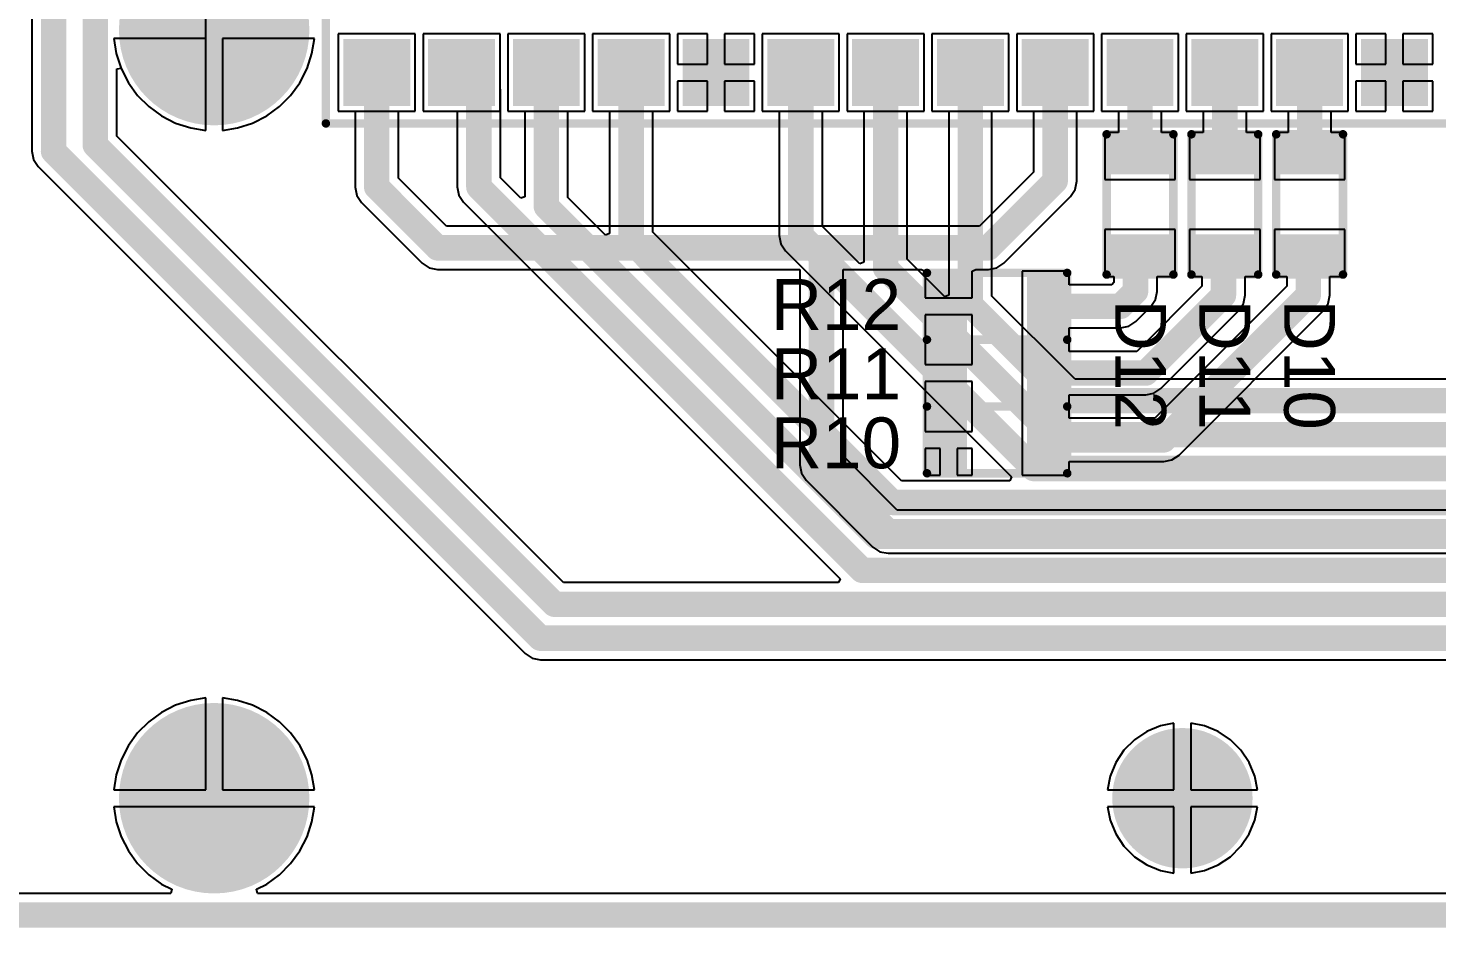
# Model space of a CAD drawing. Header units: millimetres. Extents: x -27 to 152, y -4 to 51.
# Drawn here: x -5.57 to 36.62, y -3.88 to 23.06 of the extents above; entities that cross this region are included whole.
import ezdxf

# ---------------------------------------------------------------- set-up
doc = ezdxf.new("R2010")
doc.units = ezdxf.units.MM
for name, color, linetype in [('BottomLayer', 5, 'Continuous'), ('BottomOverlay', 54, 'Continuous'), ('BottomSolder', 6, 'Continuous'), ('KeepOutLayer', 6, 'Continuous'), ('MultiLayer', 9, 'Continuous'), ('PadHoleLayer', 156, 'Continuous'), ('TopLayer', 1, 'Continuous'), ('TopOverlay', 2, 'Continuous'), ('TopPaste', 8, 'Continuous'), ('TopSolder', 216, 'Continuous')]:
    doc.layers.add(name, color=color, linetype=linetype)
doc.styles.add('Arial', font='arial.ttf', dxfattribs={"height": 0.2})

# ---------------------------------------------------------------- blocks, each defined once
blk = doc.blocks.new('GOLDPIN_F_20_2_B_15')
at = {"layer": 'BottomLayer'}
for points in [[(-0.9, -1.64), (0.9, -1.64), (0.9, -3.44), (-0.9, -3.44)], [(1.64, -1.64), (3.44, -1.64), (3.44, -3.44), (1.64, -3.44)], [(4.18, -1.64), (5.98, -1.64), (5.98, -3.44), (4.18, -3.44)], [(6.72, -1.64), (8.52, -1.64), (8.52, -3.44), (6.72, -3.44)], [(9.26, -1.64), (11.06, -1.64), (11.06, -3.44), (9.26, -3.44)], [(11.8, -1.64), (13.6, -1.64), (13.6, -3.44), (11.8, -3.44)], [(14.34, -1.64), (16.14, -1.64), (16.14, -3.44), (14.34, -3.44)], [(16.88, -1.64), (18.68, -1.64), (18.68, -3.44), (16.88, -3.44)], [(19.42, -1.64), (21.22, -1.64), (21.22, -3.44), (19.42, -3.44)], [(21.96, -1.64), (23.76, -1.64), (23.76, -3.44), (21.96, -3.44)], [(24.5, -1.64), (26.3, -1.64), (26.3, -3.44), (24.5, -3.44)], [(27.04, -1.64), (28.84, -1.64), (28.84, -3.44), (27.04, -3.44)], [(29.58, -1.64), (31.38, -1.64), (31.38, -3.44), (29.58, -3.44)]]:
    blk.add_hatch(color=5, dxfattribs=at).paths.add_polyline_path(points)
at = {"layer": 'BottomSolder'}
for points in [[(-1.002, -1.538), (1.002, -1.538), (1.002, -3.542), (-1.002, -3.542)], [(1.538, -1.538), (3.542, -1.538), (3.542, -3.542), (1.538, -3.542)], [(4.078, -1.538), (6.082, -1.538), (6.082, -3.542), (4.078, -3.542)], [(6.618, -1.538), (8.622, -1.538), (8.622, -3.542), (6.618, -3.542)], [(9.158, -1.538), (11.162, -1.538), (11.162, -3.542), (9.158, -3.542)], [(11.698, -1.538), (13.702, -1.538), (13.702, -3.542), (11.698, -3.542)], [(14.238, -1.538), (16.242, -1.538), (16.242, -3.542), (14.238, -3.542)], [(16.778, -1.538), (18.782, -1.538), (18.782, -3.542), (16.778, -3.542)], [(19.318, -1.538), (21.322, -1.538), (21.322, -3.542), (19.318, -3.542)], [(21.858, -1.538), (23.862, -1.538), (23.862, -3.542), (21.858, -3.542)], [(24.398, -1.538), (26.402, -1.538), (26.402, -3.542), (24.398, -3.542)], [(26.938, -1.538), (28.942, -1.538), (28.942, -3.542), (26.938, -3.542)], [(29.478, -1.538), (31.482, -1.538), (31.482, -3.542), (29.478, -3.542)]]:
    blk.add_hatch(color=6, dxfattribs=at).paths.add_polyline_path(points)
at = {"layer": 'MultiLayer'}
for points in [[(-0.9, -1.64), (0.9, -1.64), (0.9, -3.44), (-0.9, -3.44)], [(1.64, -1.64), (3.44, -1.64), (3.44, -3.44), (1.64, -3.44)], [(4.18, -1.64), (5.98, -1.64), (5.98, -3.44), (4.18, -3.44)], [(6.72, -1.64), (8.52, -1.64), (8.52, -3.44), (6.72, -3.44)], [(9.26, -1.64), (11.06, -1.64), (11.06, -3.44), (9.26, -3.44)], [(11.8, -1.64), (13.6, -1.64), (13.6, -3.44), (11.8, -3.44)], [(14.34, -1.64), (16.14, -1.64), (16.14, -3.44), (14.34, -3.44)], [(16.88, -1.64), (18.68, -1.64), (18.68, -3.44), (16.88, -3.44)], [(19.42, -1.64), (21.22, -1.64), (21.22, -3.44), (19.42, -3.44)], [(21.96, -1.64), (23.76, -1.64), (23.76, -3.44), (21.96, -3.44)], [(24.5, -1.64), (26.3, -1.64), (26.3, -3.44), (24.5, -3.44)], [(27.04, -1.64), (28.84, -1.64), (28.84, -3.44), (27.04, -3.44)], [(29.58, -1.64), (31.38, -1.64), (31.38, -3.44), (29.58, -3.44)]]:
    blk.add_hatch(color=9, dxfattribs=at).paths.add_polyline_path(points)
at = {"layer": 'PadHoleLayer'}
h = blk.add_hatch(color=156, dxfattribs=at)
edge = h.paths.add_edge_path()
edge.add_arc((0, -2.54), 0.5, 0, 360)
h = blk.add_hatch(color=156, dxfattribs=at)
edge = h.paths.add_edge_path()
edge.add_arc((2.54, -2.54), 0.5, 0, 360)
h = blk.add_hatch(color=156, dxfattribs=at)
edge = h.paths.add_edge_path()
edge.add_arc((5.08, -2.54), 0.5, 0, 360)
h = blk.add_hatch(color=156, dxfattribs=at)
edge = h.paths.add_edge_path()
edge.add_arc((7.62, -2.54), 0.5, 0, 360)
h = blk.add_hatch(color=156, dxfattribs=at)
edge = h.paths.add_edge_path()
edge.add_arc((10.16, -2.54), 0.5, 0, 360)
h = blk.add_hatch(color=156, dxfattribs=at)
edge = h.paths.add_edge_path()
edge.add_arc((12.7, -2.54), 0.5, 0, 360)
h = blk.add_hatch(color=156, dxfattribs=at)
edge = h.paths.add_edge_path()
edge.add_arc((15.24, -2.54), 0.5, 0, 360)
h = blk.add_hatch(color=156, dxfattribs=at)
edge = h.paths.add_edge_path()
edge.add_arc((17.78, -2.54), 0.5, 0, 360)
h = blk.add_hatch(color=156, dxfattribs=at)
edge = h.paths.add_edge_path()
edge.add_arc((20.32, -2.54), 0.5, 0, 360)
h = blk.add_hatch(color=156, dxfattribs=at)
edge = h.paths.add_edge_path()
edge.add_arc((22.86, -2.54), 0.5, 0, 360)
h = blk.add_hatch(color=156, dxfattribs=at)
edge = h.paths.add_edge_path()
edge.add_arc((25.4, -2.54), 0.5, 0, 360)
h = blk.add_hatch(color=156, dxfattribs=at)
edge = h.paths.add_edge_path()
edge.add_arc((27.94, -2.54), 0.5, 0, 360)
h = blk.add_hatch(color=156, dxfattribs=at)
edge = h.paths.add_edge_path()
edge.add_arc((30.48, -2.54), 0.5, 0, 360)
at = {"layer": 'TopLayer'}
for points in [[(-0.9, -1.64), (0.9, -1.64), (0.9, -3.44), (-0.9, -3.44)], [(1.64, -1.64), (3.44, -1.64), (3.44, -3.44), (1.64, -3.44)], [(4.18, -1.64), (5.98, -1.64), (5.98, -3.44), (4.18, -3.44)], [(6.72, -1.64), (8.52, -1.64), (8.52, -3.44), (6.72, -3.44)], [(9.26, -1.64), (11.06, -1.64), (11.06, -3.44), (9.26, -3.44)], [(11.8, -1.64), (13.6, -1.64), (13.6, -3.44), (11.8, -3.44)], [(14.34, -1.64), (16.14, -1.64), (16.14, -3.44), (14.34, -3.44)], [(16.88, -1.64), (18.68, -1.64), (18.68, -3.44), (16.88, -3.44)], [(19.42, -1.64), (21.22, -1.64), (21.22, -3.44), (19.42, -3.44)], [(21.96, -1.64), (23.76, -1.64), (23.76, -3.44), (21.96, -3.44)], [(24.5, -1.64), (26.3, -1.64), (26.3, -3.44), (24.5, -3.44)], [(27.04, -1.64), (28.84, -1.64), (28.84, -3.44), (27.04, -3.44)], [(29.58, -1.64), (31.38, -1.64), (31.38, -3.44), (29.58, -3.44)]]:
    blk.add_hatch(color=1, dxfattribs=at).paths.add_polyline_path(points)
at = {"layer": 'TopSolder'}
for points in [[(-1.002, -1.538), (1.002, -1.538), (1.002, -3.542), (-1.002, -3.542)], [(1.538, -1.538), (3.542, -1.538), (3.542, -3.542), (1.538, -3.542)], [(4.078, -1.538), (6.082, -1.538), (6.082, -3.542), (4.078, -3.542)], [(6.618, -1.538), (8.622, -1.538), (8.622, -3.542), (6.618, -3.542)], [(9.158, -1.538), (11.162, -1.538), (11.162, -3.542), (9.158, -3.542)], [(11.698, -1.538), (13.702, -1.538), (13.702, -3.542), (11.698, -3.542)], [(14.238, -1.538), (16.242, -1.538), (16.242, -3.542), (14.238, -3.542)], [(16.778, -1.538), (18.782, -1.538), (18.782, -3.542), (16.778, -3.542)], [(19.318, -1.538), (21.322, -1.538), (21.322, -3.542), (19.318, -3.542)], [(21.858, -1.538), (23.862, -1.538), (23.862, -3.542), (21.858, -3.542)], [(24.398, -1.538), (26.402, -1.538), (26.402, -3.542), (24.398, -3.542)], [(26.938, -1.538), (28.942, -1.538), (28.942, -3.542), (26.938, -3.542)], [(29.478, -1.538), (31.482, -1.538), (31.482, -3.542), (29.478, -3.542)]]:
    blk.add_hatch(color=216, dxfattribs=at).paths.add_polyline_path(points)
at = {"layer": 'BottomOverlay', "const_width": 0.254}
for points in [[(-1.524, -4.064), (-1.524, 1.524)], [(-1.524, -4.064), (49.784, -4.064)]]:
    blk.add_lwpolyline(points, dxfattribs=at)
at = {"layer": 'BottomOverlay', "const_width": 0.127}
blk.add_lwpolyline([(-1.587, -4.064, 1), (-1.46, -4.064, 1)], format="xyb", close=True, dxfattribs=at)
blk.add_lwpolyline([(-1.587, -4.064, 1), (-1.46, -4.064, 1)], format="xyb", close=True, dxfattribs=at)
blk = doc.blocks.new('RES_1206_25')
at = {"layer": 'TopLayer'}
for points in [[(-1.9, 0.8), (-1, 0.8), (-1, -0.8), (-1.9, -0.8)], [(1, 0.8), (1.9, 0.8), (1.9, -0.8), (1, -0.8)]]:
    blk.add_hatch(color=1, dxfattribs=at).paths.add_polyline_path(points)
at = {"layer": 'TopPaste'}
for points in [[(-1.9, 0.8), (-1, 0.8), (-1, -0.8), (-1.9, -0.8)], [(1, 0.8), (1.9, 0.8), (1.9, -0.8), (1, -0.8)]]:
    blk.add_hatch(color=8, dxfattribs=at).paths.add_polyline_path(points)
at = {"layer": 'TopSolder'}
for points in [[(-2.002, 0.902), (-0.898, 0.902), (-0.898, -0.902), (-2.002, -0.902)], [(0.898, 0.902), (2.002, 0.902), (2.002, -0.902), (0.898, -0.902)]]:
    blk.add_hatch(color=216, dxfattribs=at).paths.add_polyline_path(points)
at = {"layer": 'TopOverlay', "const_width": 0.254}
for points in [[(-2.1, -1), (-2.1, 1)], [(-2.1, 1), (2.1, 1)], [(2.1, -1), (2.1, 1)], [(-2.1, -1), (2.1, -1)]]:
    blk.add_lwpolyline(points, dxfattribs=at)
at = {"layer": 'TopOverlay', "const_width": 0.127}
for points in [[(-2.164, 1, 1), (-2.037, 1, 1)], [(-2.164, 1, 1), (-2.037, 1, 1)], [(2.037, 1, 1), (2.164, 1, 1)], [(2.037, 1, 1), (2.164, 1, 1)], [(-2.164, -1, 1), (-2.037, -1, 1)], [(-2.164, -1, 1), (-2.037, -1, 1)], [(2.037, -1, 1), (2.164, -1, 1)], [(2.037, -1, 1), (2.164, -1, 1)]]:
    blk.add_lwpolyline(points, format="xyb", close=True, dxfattribs=at)
blk = doc.blocks.new('RES_1206_26')
at = {"layer": 'TopLayer'}
for points in [[(-1.9, 0.8), (-1, 0.8), (-1, -0.8), (-1.9, -0.8)], [(1, 0.8), (1.9, 0.8), (1.9, -0.8), (1, -0.8)]]:
    blk.add_hatch(color=1, dxfattribs=at).paths.add_polyline_path(points)
at = {"layer": 'TopPaste'}
for points in [[(-1.9, 0.8), (-1, 0.8), (-1, -0.8), (-1.9, -0.8)], [(1, 0.8), (1.9, 0.8), (1.9, -0.8), (1, -0.8)]]:
    blk.add_hatch(color=8, dxfattribs=at).paths.add_polyline_path(points)
at = {"layer": 'TopSolder'}
for points in [[(-2.002, 0.902), (-0.898, 0.902), (-0.898, -0.902), (-2.002, -0.902)], [(0.898, 0.902), (2.002, 0.902), (2.002, -0.902), (0.898, -0.902)]]:
    blk.add_hatch(color=216, dxfattribs=at).paths.add_polyline_path(points)
at = {"layer": 'TopOverlay', "const_width": 0.254}
for points in [[(-2.1, -1), (-2.1, 1)], [(-2.1, 1), (2.1, 1)], [(2.1, -1), (2.1, 1)], [(-2.1, -1), (2.1, -1)]]:
    blk.add_lwpolyline(points, dxfattribs=at)
at = {"layer": 'TopOverlay', "const_width": 0.127}
for points in [[(-2.164, 1, 1), (-2.037, 1, 1)], [(-2.164, 1, 1), (-2.037, 1, 1)], [(2.037, 1, 1), (2.164, 1, 1)], [(2.037, 1, 1), (2.164, 1, 1)], [(-2.164, -1, 1), (-2.037, -1, 1)], [(-2.164, -1, 1), (-2.037, -1, 1)], [(2.037, -1, 1), (2.164, -1, 1)], [(2.037, -1, 1), (2.164, -1, 1)]]:
    blk.add_lwpolyline(points, format="xyb", close=True, dxfattribs=at)
blk = doc.blocks.new('RES_1206_27')
at = {"layer": 'TopLayer'}
for points in [[(-1.9, 0.8), (-1, 0.8), (-1, -0.8), (-1.9, -0.8)], [(1, 0.8), (1.9, 0.8), (1.9, -0.8), (1, -0.8)]]:
    blk.add_hatch(color=1, dxfattribs=at).paths.add_polyline_path(points)
at = {"layer": 'TopPaste'}
for points in [[(-1.9, 0.8), (-1, 0.8), (-1, -0.8), (-1.9, -0.8)], [(1, 0.8), (1.9, 0.8), (1.9, -0.8), (1, -0.8)]]:
    blk.add_hatch(color=8, dxfattribs=at).paths.add_polyline_path(points)
at = {"layer": 'TopSolder'}
for points in [[(-2.002, 0.902), (-0.898, 0.902), (-0.898, -0.902), (-2.002, -0.902)], [(0.898, 0.902), (2.002, 0.902), (2.002, -0.902), (0.898, -0.902)]]:
    blk.add_hatch(color=216, dxfattribs=at).paths.add_polyline_path(points)
at = {"layer": 'TopOverlay', "const_width": 0.254}
for points in [[(-2.1, -1), (-2.1, 1)], [(-2.1, 1), (2.1, 1)], [(2.1, -1), (2.1, 1)], [(-2.1, -1), (2.1, -1)]]:
    blk.add_lwpolyline(points, dxfattribs=at)
at = {"layer": 'TopOverlay', "const_width": 0.127}
for points in [[(-2.164, 1, 1), (-2.037, 1, 1)], [(-2.164, 1, 1), (-2.037, 1, 1)], [(2.037, 1, 1), (2.164, 1, 1)], [(2.037, 1, 1), (2.164, 1, 1)], [(-2.164, -1, 1), (-2.037, -1, 1)], [(-2.164, -1, 1), (-2.037, -1, 1)], [(2.037, -1, 1), (2.164, -1, 1)], [(2.037, -1, 1), (2.164, -1, 1)]]:
    blk.add_lwpolyline(points, format="xyb", close=True, dxfattribs=at)
blk = doc.blocks.new('LED_1206_37')
at = {"layer": 'TopLayer'}
for points in [[(-1.9, 0.8), (-1, 0.8), (-1, -0.8), (-1.9, -0.8)], [(1, 0.8), (1.9, 0.8), (1.9, -0.8), (1, -0.8)]]:
    blk.add_hatch(color=1, dxfattribs=at).paths.add_polyline_path(points)
at = {"layer": 'TopPaste'}
for points in [[(-1.9, 0.8), (-1, 0.8), (-1, -0.8), (-1.9, -0.8)], [(1, 0.8), (1.9, 0.8), (1.9, -0.8), (1, -0.8)]]:
    blk.add_hatch(color=8, dxfattribs=at).paths.add_polyline_path(points)
at = {"layer": 'TopSolder'}
for points in [[(-2.002, 0.902), (-0.898, 0.902), (-0.898, -0.902), (-2.002, -0.902)], [(0.898, 0.902), (2.002, 0.902), (2.002, -0.902), (0.898, -0.902)]]:
    blk.add_hatch(color=216, dxfattribs=at).paths.add_polyline_path(points)
at = {"layer": 'TopOverlay', "const_width": 0.254}
for points in [[(2.1, 1), (-2.1, 1)], [(-2.1, -1), (-2.1, 1)], [(2.1, -1), (2.1, 1)], [(2.1, -1), (-2.1, -1)]]:
    blk.add_lwpolyline(points, dxfattribs=at)
at = {"layer": 'TopOverlay', "const_width": 0.127}
for points in [[(-2.164, 1, 1), (-2.037, 1, 1)], [(-2.164, 1, 1), (-2.037, 1, 1)], [(2.037, 1, 1), (2.164, 1, 1)], [(2.037, 1, 1), (2.164, 1, 1)], [(-2.164, -1, 1), (-2.037, -1, 1)], [(-2.164, -1, 1), (-2.037, -1, 1)], [(2.037, -1, 1), (2.164, -1, 1)], [(2.037, -1, 1), (2.164, -1, 1)]]:
    blk.add_lwpolyline(points, format="xyb", close=True, dxfattribs=at)
blk = doc.blocks.new('LED_1206_38')
at = {"layer": 'TopLayer'}
for points in [[(-1.9, 0.8), (-1, 0.8), (-1, -0.8), (-1.9, -0.8)], [(1, 0.8), (1.9, 0.8), (1.9, -0.8), (1, -0.8)]]:
    blk.add_hatch(color=1, dxfattribs=at).paths.add_polyline_path(points)
at = {"layer": 'TopPaste'}
for points in [[(-1.9, 0.8), (-1, 0.8), (-1, -0.8), (-1.9, -0.8)], [(1, 0.8), (1.9, 0.8), (1.9, -0.8), (1, -0.8)]]:
    blk.add_hatch(color=8, dxfattribs=at).paths.add_polyline_path(points)
at = {"layer": 'TopSolder'}
for points in [[(-2.002, 0.902), (-0.898, 0.902), (-0.898, -0.902), (-2.002, -0.902)], [(0.898, 0.902), (2.002, 0.902), (2.002, -0.902), (0.898, -0.902)]]:
    blk.add_hatch(color=216, dxfattribs=at).paths.add_polyline_path(points)
at = {"layer": 'TopOverlay', "const_width": 0.254}
for points in [[(2.1, 1), (-2.1, 1)], [(-2.1, -1), (-2.1, 1)], [(2.1, -1), (2.1, 1)], [(2.1, -1), (-2.1, -1)]]:
    blk.add_lwpolyline(points, dxfattribs=at)
at = {"layer": 'TopOverlay', "const_width": 0.127}
for points in [[(-2.164, 1, 1), (-2.037, 1, 1)], [(-2.164, 1, 1), (-2.037, 1, 1)], [(2.037, 1, 1), (2.164, 1, 1)], [(2.037, 1, 1), (2.164, 1, 1)], [(-2.164, -1, 1), (-2.037, -1, 1)], [(-2.164, -1, 1), (-2.037, -1, 1)], [(2.037, -1, 1), (2.164, -1, 1)], [(2.037, -1, 1), (2.164, -1, 1)]]:
    blk.add_lwpolyline(points, format="xyb", close=True, dxfattribs=at)
blk = doc.blocks.new('LED_1206_39')
at = {"layer": 'TopLayer'}
for points in [[(-1.9, 0.8), (-1, 0.8), (-1, -0.8), (-1.9, -0.8)], [(1, 0.8), (1.9, 0.8), (1.9, -0.8), (1, -0.8)]]:
    blk.add_hatch(color=1, dxfattribs=at).paths.add_polyline_path(points)
at = {"layer": 'TopPaste'}
for points in [[(-1.9, 0.8), (-1, 0.8), (-1, -0.8), (-1.9, -0.8)], [(1, 0.8), (1.9, 0.8), (1.9, -0.8), (1, -0.8)]]:
    blk.add_hatch(color=8, dxfattribs=at).paths.add_polyline_path(points)
at = {"layer": 'TopSolder'}
for points in [[(-2.002, 0.902), (-0.898, 0.902), (-0.898, -0.902), (-2.002, -0.902)], [(0.898, 0.902), (2.002, 0.902), (2.002, -0.902), (0.898, -0.902)]]:
    blk.add_hatch(color=216, dxfattribs=at).paths.add_polyline_path(points)
at = {"layer": 'TopOverlay', "const_width": 0.254}
for points in [[(2.1, 1), (-2.1, 1)], [(-2.1, -1), (-2.1, 1)], [(2.1, -1), (2.1, 1)], [(2.1, -1), (-2.1, -1)]]:
    blk.add_lwpolyline(points, dxfattribs=at)
at = {"layer": 'TopOverlay', "const_width": 0.127}
for points in [[(-2.164, 1, 1), (-2.037, 1, 1)], [(-2.164, 1, 1), (-2.037, 1, 1)], [(2.037, 1, 1), (2.164, 1, 1)], [(2.037, 1, 1), (2.164, 1, 1)], [(-2.164, -1, 1), (-2.037, -1, 1)], [(-2.164, -1, 1), (-2.037, -1, 1)], [(2.037, -1, 1), (2.164, -1, 1)], [(2.037, -1, 1), (2.164, -1, 1)]]:
    blk.add_lwpolyline(points, format="xyb", close=True, dxfattribs=at)

msp = doc.modelspace()

# ---------------------------------------------------------------- hatches: boundary and pattern name
at = {"layer": 'BottomLayer'}
h = msp.add_hatch(color=5, dxfattribs=at)
edge = h.paths.add_edge_path()
edge.add_arc((0, 23), 2.75, 0, 360)
h = msp.add_hatch(color=5, dxfattribs=at)
edge = h.paths.add_edge_path()
edge.add_arc((0, 0), 2.75, 0, 360)
h = msp.add_hatch(color=5, dxfattribs=at)
edge = h.paths.add_edge_path()
edge.add_arc((29, 0), 2, 0, 360)
at = {"layer": 'BottomSolder'}
h = msp.add_hatch(color=6, dxfattribs=at)
edge = h.paths.add_edge_path()
edge.add_arc((0, 23), 2.852, 0, 360)
h = msp.add_hatch(color=6, dxfattribs=at)
edge = h.paths.add_edge_path()
edge.add_arc((0, 0), 2.852, 0, 360)
h = msp.add_hatch(color=6, dxfattribs=at)
edge = h.paths.add_edge_path()
edge.add_arc((29, 0), 2.102, 0, 360)
at = {"layer": 'MultiLayer'}
h = msp.add_hatch(color=9, dxfattribs=at)
edge = h.paths.add_edge_path()
edge.add_arc((0, 23), 2.75, 0, 360)
h = msp.add_hatch(color=9, dxfattribs=at)
edge = h.paths.add_edge_path()
edge.add_arc((0, 0), 2.75, 0, 360)
h = msp.add_hatch(color=9, dxfattribs=at)
edge = h.paths.add_edge_path()
edge.add_arc((29, 0), 2, 0, 360)
at = {"layer": 'PadHoleLayer'}
h = msp.add_hatch(color=156, dxfattribs=at)
edge = h.paths.add_edge_path()
edge.add_arc((0, 23), 2.25, 0, 360)
h = msp.add_hatch(color=156, dxfattribs=at)
edge = h.paths.add_edge_path()
edge.add_arc((0, 0), 2.25, 0, 360)
h = msp.add_hatch(color=156, dxfattribs=at)
edge = h.paths.add_edge_path()
edge.add_arc((29, 0), 1.375, 0, 360)
at = {"layer": 'TopLayer'}
h = msp.add_hatch(color=1, dxfattribs=at)
edge = h.paths.add_edge_path()
edge.add_arc((0, 23), 2.75, 0, 360)
h = msp.add_hatch(color=1, dxfattribs=at)
edge = h.paths.add_edge_path()
edge.add_arc((0, 0), 2.75, 0, 360)
h = msp.add_hatch(color=1, dxfattribs=at)
edge = h.paths.add_edge_path()
edge.add_arc((29, 0), 2, 0, 360)
at = {"layer": 'TopSolder'}
h = msp.add_hatch(color=216, dxfattribs=at)
edge = h.paths.add_edge_path()
edge.add_arc((0, 23), 2.852, 0, 360)
h = msp.add_hatch(color=216, dxfattribs=at)
edge = h.paths.add_edge_path()
edge.add_arc((0, 0), 2.852, 0, 360)
h = msp.add_hatch(color=216, dxfattribs=at)
edge = h.paths.add_edge_path()
edge.add_arc((29, 0), 2.102, 0, 360)

# ---------------------------------------------------------------- linework, layer by layer
at = {"layer": 'BottomLayer'}
for p, q in [((-5.457, 28.48), (-5.457, 19.373)), ((-0.254, 23), (-0.254, 26.001)), ((-0.254, 19.999), (-0.254, 23)), ((6.024, 22.884), (3.716, 22.884)), ((3.716, 22.884), (3.716, 20.576)), ((6.024, 20.576), (6.024, 22.884)), ((8.564, 22.884), (6.256, 22.884)), ((6.256, 22.884), (6.256, 20.576)), ((8.564, 21.274), (8.564, 22.884)), ((11.104, 22.884), (8.796, 22.884)), ((8.796, 22.884), (8.796, 20.576)), ((11.104, 20.576), (11.104, 22.884)), ((13.644, 22.884), (11.336, 22.884)), ((11.336, 22.884), (11.336, 20.576)), ((13.644, 20.576), (13.644, 22.884)), ((14.776, 22.884), (13.876, 22.884)), ((13.876, 22.884), (13.876, 21.984)), ((14.776, 21.984), (14.776, 22.884)), ((16.184, 22.884), (15.284, 22.884)), ((15.284, 22.884), (15.284, 21.984)), ((16.184, 21.984), (16.184, 22.884)), ((18.724, 22.884), (16.416, 22.884)), ((16.416, 22.884), (16.416, 20.576)), ((18.724, 20.576), (18.724, 22.884)), ((21.264, 22.884), (18.956, 22.884)), ((18.956, 22.884), (18.956, 20.576)), ((21.264, 20.576), (21.264, 22.884)), ((23.804, 22.884), (21.496, 22.884)), ((21.496, 22.884), (21.496, 20.576)), ((23.804, 20.576), (23.804, 22.884)), ((26.344, 22.884), (24.036, 22.884)), ((24.036, 22.884), (24.036, 20.576)), ((26.344, 20.576), (26.344, 22.884)), ((28.884, 22.884), (26.576, 22.884)), ((26.576, 22.884), (26.576, 20.576)), ((28.884, 20.576), (28.884, 22.884)), ((31.424, 22.884), (29.116, 22.884)), ((29.116, 22.884), (29.116, 20.576)), ((31.424, 20.576), (31.424, 22.884)), ((33.964, 22.884), (31.656, 22.884)), ((31.656, 22.884), (31.656, 20.576)), ((33.964, 20.576), (33.964, 22.884)), ((35.096, 22.884), (34.196, 22.884)), ((34.196, 22.884), (34.196, 21.984)), ((35.096, 21.984), (35.096, 22.884)), ((36.504, 22.884), (35.604, 22.884)), ((35.604, 22.884), (35.604, 21.984)), ((36.504, 21.984), (36.504, 22.884)), ((3.001, 22.746), (0.254, 22.746)), ((0.254, 22.746), (0.254, 19.999)), ((2.93, 22.297), (3.001, 22.746)), ((2.784, 21.847), (2.93, 22.297)), ((13.876, 21.984), (14.776, 21.984)), ((15.284, 21.984), (16.184, 21.984)), ((34.196, 21.984), (35.096, 21.984)), ((35.604, 21.984), (36.504, 21.984)), ((-2.913, 21.837), (-2.787, 21.857)), ((-2.913, 19.828), (-2.913, 21.837)), ((-2.787, 21.857), (-2.784, 21.847)), ((-2.784, 21.847), (-2.569, 21.426)), ((2.569, 21.426), (2.784, 21.847)), ((-2.569, 21.426), (-2.291, 21.043)), ((2.291, 21.043), (2.569, 21.426)), ((8.576, 21.211), (8.564, 21.274)), ((8.576, 18.572), (8.576, 21.211)), ((14.776, 21.476), (13.876, 21.476)), ((13.876, 21.476), (13.876, 20.576)), ((14.776, 20.576), (14.776, 21.476)), ((16.184, 21.476), (15.284, 21.476)), ((15.284, 21.476), (15.284, 20.576)), ((16.184, 20.576), (16.184, 21.476)), ((35.096, 21.476), (34.196, 21.476)), ((34.196, 21.476), (34.196, 20.576)), ((35.096, 20.576), (35.096, 21.476)), ((36.504, 21.476), (35.604, 21.476)), ((35.604, 21.476), (35.604, 20.576)), ((36.504, 20.576), (36.504, 21.476)), ((-2.291, 21.043), (-1.957, 20.709)), ((-1.957, 20.709), (-1.574, 20.431)), ((1.574, 20.431), (1.957, 20.709)), ((1.957, 20.709), (2.291, 21.043)), ((-1.574, 20.431), (-1.153, 20.216)), ((1.153, 20.216), (1.574, 20.431)), ((3.716, 20.576), (6.024, 20.576)), ((6.256, 20.576), (7.282, 20.576)), ((7.282, 20.576), (7.282, 18.304)), ((8.796, 20.576), (9.303, 20.576)), ((9.303, 20.576), (9.303, 18.012)), ((10.597, 17.988), (10.597, 20.576)), ((10.597, 20.576), (11.104, 20.576)), ((11.336, 20.576), (11.843, 20.576)), ((11.843, 20.576), (11.843, 16.909)), ((13.137, 16.948), (13.137, 20.576)), ((13.137, 20.576), (13.644, 20.576)), ((13.876, 20.576), (14.776, 20.576)), ((15.284, 20.576), (16.184, 20.576)), ((16.416, 20.576), (16.923, 20.576)), ((16.923, 20.576), (16.923, 16.85)), ((18.217, 17.118), (18.217, 20.576)), ((18.217, 20.576), (18.724, 20.576)), ((18.956, 20.576), (19.463, 20.576)), ((19.463, 20.576), (19.463, 16.053)), ((20.757, 16.141), (20.757, 20.576)), ((20.757, 20.576), (21.264, 20.576)), ((21.496, 20.576), (22.003, 20.576)), ((22.003, 20.576), (22.003, 15.062)), ((23.297, 15.038), (23.297, 20.576)), ((23.297, 20.576), (23.804, 20.576)), ((24.036, 20.576), (26.344, 20.576)), ((26.576, 20.576), (28.884, 20.576)), ((29.116, 20.576), (31.424, 20.576)), ((31.656, 20.576), (33.964, 20.576)), ((34.196, 20.576), (35.096, 20.576)), ((35.604, 20.576), (36.504, 20.576)), ((-1.153, 20.216), (-0.703, 20.07)), ((-0.703, 20.07), (-0.254, 19.999)), ((0.254, 19.999), (0.703, 20.07)), ((0.703, 20.07), (1.153, 20.216)), ((10.46, 6.455), (-2.913, 19.828)), ((-5.457, 19.373), (-5.408, 19.125)), ((-5.408, 19.125), (-5.268, 18.915)), ((-5.268, 18.915), (9.313, 4.334)), ((9.185, 17.964), (8.576, 18.572)), ((7.282, 18.304), (7.331, 18.056)), ((7.331, 18.056), (7.471, 17.846)), ((7.471, 17.846), (18.745, 6.573)), ((9.303, 18.012), (9.185, 17.964)), ((11.725, 16.86), (10.597, 17.988)), ((11.843, 16.909), (11.725, 16.86)), ((20.582, 9.503), (13.137, 16.948)), ((19.336, 16), (18.217, 17.118)), ((16.923, 16.85), (16.972, 16.602)), ((16.972, 16.602), (17.112, 16.392)), ((17.112, 16.392), (23.884, 9.621)), ((19.463, 16.053), (19.336, 16)), ((21.885, 15.014), (20.757, 16.141)), ((22.003, 15.062), (21.885, 15.014)), ((25.784, 12.551), (23.297, 15.038)), ((45.037, 12.551), (25.784, 12.551)), ((23.835, 9.503), (20.582, 9.503)), ((23.884, 9.621), (23.835, 9.503)), ((18.696, 6.455), (10.46, 6.455)), ((18.745, 6.573), (18.696, 6.455)), ((9.313, 4.334), (9.523, 4.194)), ((9.523, 4.194), (9.771, 4.145)), ((9.771, 4.145), (59.94, 4.145)), ((-0.254, 3.001), (-0.703, 2.93)), ((-0.254, 0.254), (-0.254, 3.001)), ((0.703, 2.93), (0.254, 3.001)), ((0.254, 3.001), (0.254, 0.254)), ((-1.574, 2.569), (-1.957, 2.291)), ((-1.153, 2.784), (-1.574, 2.569)), ((-0.703, 2.93), (-1.153, 2.784)), ((1.153, 2.784), (0.703, 2.93)), ((1.574, 2.569), (1.153, 2.784)), ((1.957, 2.291), (1.574, 2.569)), ((-1.957, 2.291), (-2.291, 1.957)), ((2.291, 1.957), (1.957, 2.291)), ((28.343, 2.167), (27.932, 1.997)), ((28.746, 2.248), (28.343, 2.167)), ((28.746, 0.254), (28.746, 2.248)), ((29.657, 2.167), (29.254, 2.248)), ((29.254, 2.248), (29.254, 0.254)), ((30.068, 1.997), (29.657, 2.167)), ((-2.291, 1.957), (-2.569, 1.574)), ((2.569, 1.574), (2.291, 1.957)), ((27.563, 1.751), (27.249, 1.437)), ((27.932, 1.997), (27.563, 1.751)), ((30.437, 1.751), (30.068, 1.997)), ((30.751, 1.437), (30.437, 1.751)), ((-2.569, 1.574), (-2.784, 1.153)), ((2.784, 1.153), (2.569, 1.574)), ((27.249, 1.437), (27.003, 1.068)), ((30.997, 1.068), (30.751, 1.437)), ((-2.784, 1.153), (-2.93, 0.703)), ((2.93, 0.703), (2.784, 1.153)), ((27.003, 1.068), (26.833, 0.657)), ((31.167, 0.657), (30.997, 1.068)), ((-2.93, 0.703), (-3.001, 0.254)), ((3.001, 0.254), (2.93, 0.703)), ((26.833, 0.657), (26.752, 0.254)), ((31.248, 0.254), (31.167, 0.657)), ((-3.001, 0.254), (-0.254, 0.254)), ((0.254, 0.254), (3.001, 0.254)), ((26.752, 0.254), (28.746, 0.254)), ((29.254, 0.254), (31.248, 0.254)), ((0, -0.254), (-3.001, -0.254)), ((-3.001, -0.254), (-2.93, -0.703)), ((3.001, -0.254), (0, -0.254)), ((2.93, -0.703), (3.001, -0.254)), ((28.746, -0.254), (26.752, -0.254)), ((26.752, -0.254), (26.833, -0.657)), ((28.746, -2.248), (28.746, -0.254)), ((31.248, -0.254), (29.254, -0.254)), ((29.254, -0.254), (29.254, -2.248)), ((31.167, -0.657), (31.248, -0.254)), ((-2.93, -0.703), (-2.784, -1.153)), ((2.784, -1.153), (2.93, -0.703)), ((26.833, -0.657), (27.003, -1.068)), ((30.997, -1.068), (31.167, -0.657)), ((-2.784, -1.153), (-2.569, -1.574)), ((2.569, -1.574), (2.784, -1.153)), ((27.003, -1.068), (27.249, -1.437)), ((30.751, -1.437), (30.997, -1.068)), ((-2.569, -1.574), (-2.291, -1.957)), ((2.291, -1.957), (2.569, -1.574)), ((27.249, -1.437), (27.563, -1.751)), ((30.437, -1.751), (30.751, -1.437)), ((-2.291, -1.957), (-1.957, -2.291)), ((1.957, -2.291), (2.291, -1.957)), ((27.563, -1.751), (27.932, -1.997)), ((27.932, -1.997), (28.343, -2.167)), ((29.657, -2.167), (30.068, -1.997)), ((30.068, -1.997), (30.437, -1.751)), ((-1.957, -2.291), (-1.574, -2.569)), ((1.574, -2.569), (1.957, -2.291)), ((28.343, -2.167), (28.746, -2.248)), ((29.254, -2.248), (29.657, -2.167)), ((-1.298, -2.853), (-26.353, -2.853)), ((-1.574, -2.569), (-1.268, -2.726)), ((-1.268, -2.726), (-1.298, -2.853)), ((1.268, -2.726), (1.574, -2.569)), ((1.298, -2.853), (1.268, -2.726)), ((56.702, -2.853), (1.298, -2.853))]:
    msp.add_line(p, q, dxfattribs=at)
at = {"layer": 'BottomLayer', "const_width": 0.762}
for points in [[(-4.81, 19.373), (-4.81, 28.48)], [(-3.56, 19.56), (-3.56, 28.23)], [(7.41, 21.73), (7.929, 21.211)], [(9.95, 17.72), (9.95, 21.73)], [(12.49, 16.68), (12.49, 21.73)], [(17.57, 16.85), (17.57, 21.73)], [(20.11, 15.873), (20.11, 21.73)], [(22.65, 14.77), (22.65, 21.73)], [(7.929, 18.304), (7.929, 21.211)], [(-3.56, 19.56), (10.192, 5.808)], [(-4.81, 19.373), (9.771, 4.792)], [(7.929, 18.304), (19.409, 6.824)], [(9.95, 17.72), (19.83, 7.84)], [(12.49, 16.68), (20.314, 8.856)], [(17.57, 16.85), (24.548, 9.872)], [(20.11, 15.873), (25.095, 10.888)], [(22.65, 14.77), (25.516, 11.904)], [(25.516, 11.904), (86.667, 11.904)], [(25.095, 10.888), (86.246, 10.888)], [(24.548, 9.872), (85.825, 9.872)], [(20.314, 8.856), (85.404, 8.856)], [(19.83, 7.84), (66.1, 7.84)], [(19.409, 6.824), (62.036, 6.824)], [(10.192, 5.808), (60.629, 5.808)], [(9.771, 4.792), (60.208, 4.792)]]:
    msp.add_lwpolyline(points, dxfattribs=at)
at = {"layer": 'BottomLayer', "const_width": 0.381}
for points in [[(7.219, 21.73, 1), (7.6, 21.73, 1)], [(9.759, 21.73, 1), (10.14, 21.73, 1)], [(12.299, 21.73, 1), (12.68, 21.73, 1)], [(17.379, 21.73, 1), (17.76, 21.73, 1)], [(19.919, 21.73, 1), (20.3, 21.73, 1)], [(22.459, 21.73, 1), (22.84, 21.73, 1)], [(7.738, 21.211, 1), (8.119, 21.211, 1)], [(7.738, 21.211, 1), (8.119, 21.211, 1)], [(-3.751, 19.56, 1), (-3.37, 19.56, 1)], [(-3.751, 19.56, 1), (-3.37, 19.56, 1)], [(-5.001, 19.373, 1), (-4.62, 19.373, 1)], [(-5.001, 19.373, 1), (-4.62, 19.373, 1)], [(7.738, 18.304, 1), (8.119, 18.304, 1)], [(7.738, 18.304, 1), (8.119, 18.304, 1)], [(9.759, 17.72, 1), (10.14, 17.72, 1)], [(9.759, 17.72, 1), (10.14, 17.72, 1)], [(12.299, 16.68, 1), (12.68, 16.68, 1)], [(12.299, 16.68, 1), (12.68, 16.68, 1)], [(17.379, 16.85, 1), (17.76, 16.85, 1)], [(17.379, 16.85, 1), (17.76, 16.85, 1)], [(19.919, 15.873, 1), (20.3, 15.873, 1)], [(19.919, 15.873, 1), (20.3, 15.873, 1)], [(22.459, 14.77, 1), (22.84, 14.77, 1)], [(22.459, 14.77, 1), (22.84, 14.77, 1)], [(25.325, 11.904, 1), (25.706, 11.904, 1)], [(25.325, 11.904, 1), (25.706, 11.904, 1)], [(24.905, 10.888, 1), (25.286, 10.888, 1)], [(24.905, 10.888, 1), (25.286, 10.888, 1)], [(24.357, 9.872, 1), (24.738, 9.872, 1)], [(24.357, 9.872, 1), (24.738, 9.872, 1)], [(20.123, 8.856, 1), (20.504, 8.856, 1)], [(20.123, 8.856, 1), (20.504, 8.856, 1)], [(19.639, 7.84, 1), (20.02, 7.84, 1)], [(19.639, 7.84, 1), (20.02, 7.84, 1)], [(19.219, 6.824, 1), (19.6, 6.824, 1)], [(19.219, 6.824, 1), (19.6, 6.824, 1)], [(10.002, 5.808, 1), (10.383, 5.808, 1)], [(10.002, 5.808, 1), (10.383, 5.808, 1)], [(9.581, 4.792, 1), (9.962, 4.792, 1)], [(9.581, 4.792, 1), (9.962, 4.792, 1)]]:
    msp.add_lwpolyline(points, format="xyb", close=True, dxfattribs=at)
at = {"layer": 'KeepOutLayer', "const_width": 0.762}
msp.add_lwpolyline([(-27, -3.5), (152, -3.5)], dxfattribs=at)
at = {"layer": 'TopLayer'}
for p, q in [((6.024, 22.884), (3.716, 22.884)), ((3.716, 22.884), (3.716, 20.576)), ((6.024, 20.576), (6.024, 22.884)), ((8.564, 22.884), (6.256, 22.884)), ((6.256, 22.884), (6.256, 20.576)), ((8.564, 20.576), (8.564, 22.884)), ((11.104, 22.884), (8.796, 22.884)), ((8.796, 22.884), (8.796, 20.576)), ((11.104, 20.576), (11.104, 22.884)), ((13.644, 22.884), (11.336, 22.884)), ((11.336, 22.884), (11.336, 20.576)), ((13.644, 20.576), (13.644, 22.884)), ((14.776, 22.884), (13.876, 22.884)), ((13.876, 22.884), (13.876, 21.984)), ((14.776, 21.984), (14.776, 22.884)), ((16.184, 22.884), (15.284, 22.884)), ((15.284, 22.884), (15.284, 21.984)), ((16.184, 21.984), (16.184, 22.884)), ((18.724, 22.884), (16.416, 22.884)), ((16.416, 22.884), (16.416, 20.576)), ((18.724, 20.576), (18.724, 22.884)), ((21.264, 22.884), (18.956, 22.884)), ((18.956, 22.884), (18.956, 20.576)), ((21.264, 20.576), (21.264, 22.884)), ((23.804, 22.884), (21.496, 22.884)), ((21.496, 22.884), (21.496, 20.576)), ((23.804, 20.576), (23.804, 22.884)), ((26.344, 22.884), (24.036, 22.884)), ((24.036, 22.884), (24.036, 20.576)), ((26.344, 20.576), (26.344, 22.884)), ((28.884, 22.884), (26.576, 22.884)), ((26.576, 22.884), (26.576, 20.576)), ((28.884, 20.576), (28.884, 22.884)), ((31.424, 22.884), (29.116, 22.884)), ((29.116, 22.884), (29.116, 20.576)), ((31.424, 20.576), (31.424, 22.884)), ((33.964, 22.884), (31.656, 22.884)), ((31.656, 22.884), (31.656, 20.576)), ((33.964, 20.576), (33.964, 22.884)), ((35.096, 22.884), (34.196, 22.884)), ((34.196, 22.884), (34.196, 21.984)), ((35.096, 21.984), (35.096, 22.884)), ((36.504, 22.884), (35.604, 22.884)), ((35.604, 22.884), (35.604, 21.984)), ((36.504, 21.984), (36.504, 22.884)), ((-0.254, 22.746), (-3.001, 22.746)), ((-3.001, 22.746), (-2.93, 22.297)), ((-0.254, 19.999), (-0.254, 22.746)), ((3.001, 22.746), (0.254, 22.746)), ((0.254, 22.746), (0.254, 19.999)), ((2.93, 22.297), (3.001, 22.746)), ((-2.93, 22.297), (-2.784, 21.847)), ((2.784, 21.847), (2.93, 22.297)), ((13.876, 21.984), (14.776, 21.984)), ((15.284, 21.984), (16.184, 21.984)), ((34.196, 21.984), (35.096, 21.984)), ((35.604, 21.984), (36.504, 21.984)), ((-2.784, 21.847), (-2.569, 21.426)), ((2.569, 21.426), (2.784, 21.847)), ((-2.569, 21.426), (-2.291, 21.043)), ((2.291, 21.043), (2.569, 21.426)), ((14.776, 21.476), (13.876, 21.476)), ((13.876, 21.476), (13.876, 20.576)), ((14.776, 20.576), (14.776, 21.476)), ((16.184, 21.476), (15.284, 21.476)), ((15.284, 21.476), (15.284, 20.576)), ((16.184, 20.576), (16.184, 21.476)), ((35.096, 21.476), (34.196, 21.476)), ((34.196, 21.476), (34.196, 20.576)), ((35.096, 20.576), (35.096, 21.476)), ((36.504, 21.476), (35.604, 21.476)), ((35.604, 21.476), (35.604, 20.576)), ((36.504, 20.576), (36.504, 21.476)), ((-2.291, 21.043), (-1.957, 20.709)), ((-1.957, 20.709), (-1.574, 20.431)), ((1.574, 20.431), (1.957, 20.709)), ((1.957, 20.709), (2.291, 21.043)), ((-1.574, 20.431), (-1.153, 20.216)), ((1.153, 20.216), (1.574, 20.431)), ((3.716, 20.576), (4.223, 20.576)), ((4.223, 20.576), (4.223, 18.3)), ((5.517, 18.568), (5.517, 20.576)), ((5.517, 20.576), (6.024, 20.576)), ((6.256, 20.576), (8.564, 20.576)), ((8.796, 20.576), (11.104, 20.576)), ((11.336, 20.576), (13.644, 20.576)), ((13.876, 20.576), (14.776, 20.576)), ((15.284, 20.576), (16.184, 20.576)), ((16.416, 20.576), (18.724, 20.576)), ((18.956, 20.576), (21.264, 20.576)), ((21.496, 20.576), (23.804, 20.576)), ((24.036, 20.576), (24.543, 20.576)), ((24.543, 20.576), (24.543, 18.748)), ((25.837, 18.48), (25.837, 20.576)), ((25.837, 20.576), (26.344, 20.576)), ((26.576, 20.576), (27.083, 20.576)), ((27.083, 20.576), (27.083, 19.934)), ((28.377, 19.934), (28.377, 20.576)), ((28.377, 20.576), (28.884, 20.576)), ((29.116, 20.576), (29.623, 20.576)), ((29.623, 20.576), (29.623, 19.934)), ((30.917, 19.934), (30.917, 20.576)), ((30.917, 20.576), (31.424, 20.576)), ((31.656, 20.576), (32.163, 20.576)), ((32.163, 20.576), (32.163, 19.934)), ((33.457, 19.934), (33.457, 20.576)), ((33.457, 20.576), (33.964, 20.576)), ((34.196, 20.576), (35.096, 20.576)), ((35.604, 20.576), (36.504, 20.576)), ((-1.153, 20.216), (-0.703, 20.07)), ((-0.703, 20.07), (-0.254, 19.999)), ((0.254, 19.999), (0.703, 20.07)), ((0.703, 20.07), (1.153, 20.216)), ((27.083, 19.934), (26.676, 19.934)), ((26.676, 19.934), (26.676, 18.526)), ((28.784, 19.934), (28.377, 19.934)), ((28.784, 18.526), (28.784, 19.934)), ((29.623, 19.934), (29.216, 19.934)), ((29.216, 19.934), (29.216, 18.526)), ((31.324, 19.934), (30.917, 19.934)), ((31.324, 18.526), (31.324, 19.934)), ((32.163, 19.934), (31.756, 19.934)), ((31.756, 19.934), (31.756, 18.526)), ((33.864, 19.934), (33.457, 19.934)), ((33.864, 18.526), (33.864, 19.934)), ((6.958, 17.127), (5.517, 18.568)), ((24.543, 18.748), (22.922, 17.127)), ((4.223, 18.3), (4.272, 18.052)), ((25.648, 18.022), (25.788, 18.232)), ((25.788, 18.232), (25.837, 18.48)), ((26.676, 18.526), (28.784, 18.526)), ((29.216, 18.526), (31.324, 18.526)), ((31.756, 18.526), (33.864, 18.526)), ((4.272, 18.052), (4.412, 17.842)), ((4.412, 17.842), (6.232, 16.022)), ((23.648, 16.022), (25.648, 18.022)), ((22.922, 17.127), (6.958, 17.127)), ((28.784, 17.034), (26.676, 17.034)), ((26.676, 17.034), (26.676, 15.626)), ((28.784, 15.626), (28.784, 17.034)), ((31.324, 17.034), (29.216, 17.034)), ((29.216, 17.034), (29.216, 15.626)), ((31.324, 15.626), (31.324, 17.034)), ((33.864, 17.034), (31.756, 17.034)), ((31.756, 17.034), (31.756, 15.626)), ((33.864, 15.626), (33.864, 17.034)), ((6.232, 16.022), (6.442, 15.882)), ((6.442, 15.882), (6.69, 15.833)), ((6.69, 15.833), (17.543, 15.833)), ((17.543, 15.833), (17.543, 9.98)), ((18.837, 10.248), (18.837, 15.833)), ((18.837, 15.833), (21.189, 15.833)), ((21.189, 15.833), (21.296, 15.784)), ((21.296, 15.784), (21.296, 15.706)), ((21.296, 15.706), (21.296, 14.984)), ((22.704, 15.784), (22.811, 15.833)), ((22.704, 15.706), (22.704, 15.784)), ((22.704, 14.984), (22.704, 15.706)), ((22.811, 15.833), (23.19, 15.833)), ((23.19, 15.833), (23.438, 15.882)), ((23.438, 15.882), (23.648, 16.022)), ((25.604, 15.784), (24.196, 15.784)), ((24.196, 15.784), (24.196, 13.676)), ((25.604, 15.377), (25.604, 15.784)), ((26.676, 15.626), (26.949, 15.626)), ((26.949, 15.626), (26.949, 15.445)), ((28.244, 15.176), (28.244, 15.626)), ((28.244, 15.626), (28.784, 15.626)), ((29.216, 15.626), (29.583, 15.626)), ((29.583, 15.626), (29.583, 15.328)), ((30.877, 15.06), (30.877, 15.626)), ((30.877, 15.626), (31.324, 15.626)), ((31.756, 15.626), (32.123, 15.626)), ((32.123, 15.626), (32.123, 15.328)), ((33.417, 15.06), (33.417, 15.626)), ((33.417, 15.626), (33.864, 15.626)), ((26.882, 15.377), (25.604, 15.377)), ((26.949, 15.445), (26.882, 15.377)), ((29.583, 15.328), (27.632, 13.377)), ((32.123, 15.328), (28.172, 11.377)), ((21.296, 14.984), (22.704, 14.984)), ((28.054, 14.719), (28.195, 14.929)), ((28.195, 14.929), (28.244, 15.176)), ((30.688, 14.602), (30.828, 14.812)), ((30.828, 14.812), (30.877, 15.06)), ((33.228, 14.602), (33.368, 14.812)), ((33.368, 14.812), (33.417, 15.06)), ((22.704, 14.476), (21.296, 14.476)), ((21.296, 14.476), (21.296, 13.676)), ((22.704, 13.676), (22.704, 14.476)), ((27.608, 14.272), (28.054, 14.719)), ((28.358, 12.272), (30.688, 14.602)), ((28.898, 10.272), (33.228, 14.602)), ((25.604, 13.377), (25.604, 14.083)), ((25.604, 14.083), (27.15, 14.083)), ((27.15, 14.083), (27.398, 14.132)), ((27.398, 14.132), (27.608, 14.272)), ((21.296, 13.676), (21.296, 12.984)), ((22.704, 12.984), (22.704, 13.676)), ((24.196, 13.676), (24.196, 11.676)), ((27.632, 13.377), (25.604, 13.377)), ((21.296, 12.984), (22.704, 12.984)), ((22.704, 12.476), (21.296, 12.476)), ((21.296, 12.476), (21.296, 11.676)), ((22.704, 11.676), (22.704, 12.476)), ((28.148, 12.132), (28.358, 12.272)), ((25.604, 11.377), (25.604, 12.083)), ((25.604, 12.083), (27.9, 12.083)), ((27.9, 12.083), (28.148, 12.132)), ((21.296, 11.676), (21.296, 10.984)), ((22.704, 10.984), (22.704, 11.676)), ((24.196, 11.676), (24.196, 9.676)), ((21.296, 10.984), (22.704, 10.984)), ((28.172, 11.377), (25.604, 11.377)), ((20.458, 8.627), (18.837, 10.248)), ((21.746, 10.476), (21.296, 10.476)), ((21.296, 10.476), (21.296, 9.676)), ((21.746, 9.676), (21.746, 10.476)), ((22.704, 10.476), (22.254, 10.476)), ((22.254, 10.476), (22.254, 9.676)), ((22.704, 9.676), (22.704, 10.476)), ((28.44, 10.083), (28.688, 10.132)), ((28.688, 10.132), (28.898, 10.272)), ((17.543, 9.98), (17.592, 9.732)), ((17.592, 9.732), (17.732, 9.522)), ((25.604, 9.676), (25.604, 10.083)), ((25.604, 10.083), (28.44, 10.083)), ((17.732, 9.522), (19.732, 7.522)), ((21.296, 9.676), (21.746, 9.676)), ((22.254, 9.676), (22.704, 9.676)), ((24.196, 9.676), (25.604, 9.676)), ((76.02, 8.627), (20.458, 8.627)), ((19.732, 7.522), (19.942, 7.382)), ((19.942, 7.382), (20.19, 7.333)), ((20.19, 7.333), (75.752, 7.333)), ((-0.254, 3.001), (-0.703, 2.93)), ((-0.254, 0.254), (-0.254, 3.001)), ((0.703, 2.93), (0.254, 3.001)), ((0.254, 3.001), (0.254, 0.254)), ((-1.574, 2.569), (-1.957, 2.291)), ((-1.153, 2.784), (-1.574, 2.569)), ((-0.703, 2.93), (-1.153, 2.784)), ((1.153, 2.784), (0.703, 2.93)), ((1.574, 2.569), (1.153, 2.784)), ((1.957, 2.291), (1.574, 2.569)), ((-1.957, 2.291), (-2.291, 1.957)), ((2.291, 1.957), (1.957, 2.291)), ((28.343, 2.167), (27.932, 1.997)), ((28.746, 2.248), (28.343, 2.167)), ((28.746, 0.254), (28.746, 2.248)), ((29.657, 2.167), (29.254, 2.248)), ((29.254, 2.248), (29.254, 0.254)), ((30.068, 1.997), (29.657, 2.167)), ((-2.291, 1.957), (-2.569, 1.574)), ((2.569, 1.574), (2.291, 1.957)), ((27.563, 1.751), (27.249, 1.437)), ((27.932, 1.997), (27.563, 1.751)), ((30.437, 1.751), (30.068, 1.997)), ((30.751, 1.437), (30.437, 1.751)), ((-2.569, 1.574), (-2.784, 1.153)), ((2.784, 1.153), (2.569, 1.574)), ((27.249, 1.437), (27.003, 1.068)), ((30.997, 1.068), (30.751, 1.437)), ((-2.784, 1.153), (-2.93, 0.703)), ((2.93, 0.703), (2.784, 1.153)), ((27.003, 1.068), (26.833, 0.657)), ((31.167, 0.657), (30.997, 1.068)), ((-2.93, 0.703), (-3.001, 0.254)), ((3.001, 0.254), (2.93, 0.703)), ((26.833, 0.657), (26.752, 0.254)), ((31.248, 0.254), (31.167, 0.657)), ((-3.001, 0.254), (-0.254, 0.254)), ((0.254, 0.254), (3.001, 0.254)), ((26.752, 0.254), (28.746, 0.254)), ((29.254, 0.254), (31.248, 0.254)), ((0, -0.254), (-3.001, -0.254)), ((-3.001, -0.254), (-2.93, -0.703)), ((3.001, -0.254), (0, -0.254)), ((2.93, -0.703), (3.001, -0.254)), ((28.746, -0.254), (26.752, -0.254)), ((26.752, -0.254), (26.833, -0.657)), ((28.746, -2.248), (28.746, -0.254)), ((31.248, -0.254), (29.254, -0.254)), ((29.254, -0.254), (29.254, -2.248)), ((31.167, -0.657), (31.248, -0.254)), ((-2.93, -0.703), (-2.784, -1.153)), ((2.784, -1.153), (2.93, -0.703)), ((26.833, -0.657), (27.003, -1.068)), ((30.997, -1.068), (31.167, -0.657)), ((-2.784, -1.153), (-2.569, -1.574)), ((2.569, -1.574), (2.784, -1.153)), ((27.003, -1.068), (27.249, -1.437)), ((30.751, -1.437), (30.997, -1.068)), ((-2.569, -1.574), (-2.291, -1.957)), ((2.291, -1.957), (2.569, -1.574)), ((27.249, -1.437), (27.563, -1.751)), ((30.437, -1.751), (30.751, -1.437)), ((-2.291, -1.957), (-1.957, -2.291)), ((1.957, -2.291), (2.291, -1.957)), ((27.563, -1.751), (27.932, -1.997)), ((27.932, -1.997), (28.343, -2.167)), ((29.657, -2.167), (30.068, -1.997)), ((30.068, -1.997), (30.437, -1.751)), ((-1.957, -2.291), (-1.574, -2.569)), ((1.574, -2.569), (1.957, -2.291)), ((28.343, -2.167), (28.746, -2.248)), ((29.254, -2.248), (29.657, -2.167)), ((-1.298, -2.853), (-26.353, -2.853)), ((-1.574, -2.569), (-1.268, -2.726)), ((-1.268, -2.726), (-1.298, -2.853)), ((1.268, -2.726), (1.574, -2.569)), ((1.298, -2.853), (1.268, -2.726)), ((56.702, -2.853), (1.298, -2.853))]:
    msp.add_line(p, q, dxfattribs=at)
at = {"layer": 'TopLayer', "const_width": 0.762}
for points in [[(4.87, 18.3), (4.87, 21.73)], [(25.19, 18.48), (25.19, 21.73)], [(27.73, 19.23), (27.73, 21.73)], [(30.27, 19.23), (30.27, 21.73)], [(32.81, 19.23), (32.81, 21.73)], [(4.87, 18.3), (6.69, 16.48)], [(23.19, 16.48), (25.19, 18.48)], [(6.69, 16.48), (18.19, 16.48)], [(18.19, 16.48), (23.19, 16.48)], [(18.19, 9.98), (18.19, 16.48)], [(27.596, 16.261), (27.665, 16.33)], [(27.596, 15.176), (27.596, 16.261)], [(27.665, 16.33), (27.69, 16.33)], [(30.23, 15.06), (30.23, 16.33)], [(32.77, 15.06), (32.77, 16.33)], [(27.15, 14.73), (27.596, 15.176)], [(27.9, 12.73), (30.23, 15.06)], [(28.44, 10.73), (32.77, 15.06)], [(24.9, 14.73), (27.15, 14.73)], [(24.9, 12.73), (27.9, 12.73)], [(24.9, 10.73), (28.44, 10.73)], [(18.19, 9.98), (20.19, 7.98)], [(20.19, 7.98), (76.02, 7.98)]]:
    msp.add_lwpolyline(points, dxfattribs=at)
at = {"layer": 'TopLayer', "const_width": 0.381}
for points in [[(4.679, 21.73, 1), (5.06, 21.73, 1)], [(24.999, 21.73, 1), (25.38, 21.73, 1)], [(27.539, 21.73, 1), (27.92, 21.73, 1)], [(30.079, 21.73, 1), (30.46, 21.73, 1)], [(32.619, 21.73, 1), (33, 21.73, 1)], [(27.539, 19.23, 1), (27.92, 19.23, 1)], [(30.079, 19.23, 1), (30.46, 19.23, 1)], [(32.619, 19.23, 1), (33, 19.23, 1)], [(4.679, 18.3, 1), (5.06, 18.3, 1)], [(4.679, 18.3, 1), (5.06, 18.3, 1)], [(24.999, 18.48, 1), (25.38, 18.48, 1)], [(24.999, 18.48, 1), (25.38, 18.48, 1)], [(6.499, 16.48, 1), (6.88, 16.48, 1)], [(6.499, 16.48, 1), (6.88, 16.48, 1)], [(17.999, 16.48, 1), (18.38, 16.48, 1)], [(17.999, 16.48, 1), (18.38, 16.48, 1)], [(17.999, 16.48, 1), (18.38, 16.48, 1)], [(22.999, 16.48, 1), (23.38, 16.48, 1)], [(22.999, 16.48, 1), (23.38, 16.48, 1)], [(27.406, 16.261, 1), (27.787, 16.261, 1)], [(27.406, 16.261, 1), (27.787, 16.261, 1)], [(27.475, 16.33, 1), (27.856, 16.33, 1)], [(27.475, 16.33, 1), (27.856, 16.33, 1)], [(27.499, 16.33, 1), (27.88, 16.33, 1)], [(30.039, 16.33, 1), (30.42, 16.33, 1)], [(32.579, 16.33, 1), (32.96, 16.33, 1)], [(27.406, 15.176, 1), (27.787, 15.176, 1)], [(27.406, 15.176, 1), (27.787, 15.176, 1)], [(30.039, 15.06, 1), (30.42, 15.06, 1)], [(30.039, 15.06, 1), (30.42, 15.06, 1)], [(32.579, 15.06, 1), (32.96, 15.06, 1)], [(32.579, 15.06, 1), (32.96, 15.06, 1)], [(24.709, 14.73, 1), (25.09, 14.73, 1)], [(26.959, 14.73, 1), (27.34, 14.73, 1)], [(26.959, 14.73, 1), (27.34, 14.73, 1)], [(24.709, 12.73, 1), (25.09, 12.73, 1)], [(27.709, 12.73, 1), (28.09, 12.73, 1)], [(27.709, 12.73, 1), (28.09, 12.73, 1)], [(24.709, 10.73, 1), (25.09, 10.73, 1)], [(28.25, 10.73, 1), (28.631, 10.73, 1)], [(28.25, 10.73, 1), (28.631, 10.73, 1)], [(17.999, 9.98, 1), (18.38, 9.98, 1)], [(17.999, 9.98, 1), (18.38, 9.98, 1)], [(19.999, 7.98, 1), (20.38, 7.98, 1)], [(19.999, 7.98, 1), (20.38, 7.98, 1)]]:
    msp.add_lwpolyline(points, format="xyb", close=True, dxfattribs=at)

# ---------------------------------------------------------------- block references
for name, p in [('GOLDPIN_F_20_2_B_15', (4.87, 24.27)), ('RES_1206_25', (23.45, 14.73)), ('RES_1206_26', (23.45, 12.73)), ('RES_1206_27', (23.45, 10.73))]:
    msp.add_blockref(name, p)
at = {"rotation": 270}
for name, p in [('LED_1206_37', (27.73, 17.78)), ('LED_1206_38', (30.27, 17.78)), ('LED_1206_39', (32.81, 17.78))]:
    msp.add_blockref(name, p, dxfattribs=at)

# ---------------------------------------------------------------- texts
at = {"layer": 'TopOverlay', "style": 'Arial'}
for s, p in [('R12', (16.67, 14.022)), ('R11', (16.67, 11.947)), ('R10', (16.67, 9.878))]:
    msp.add_text(s, height=1.524, dxfattribs=at).set_placement(p)
for s, p in [('D12', (26.987, 14.934)), ('D11', (29.508, 14.934)), ('D10', (32.048, 14.934))]:
    msp.add_text(s, height=1.524, rotation=270, dxfattribs=at).set_placement(p)

doc.saveas('drawing.dxf')
